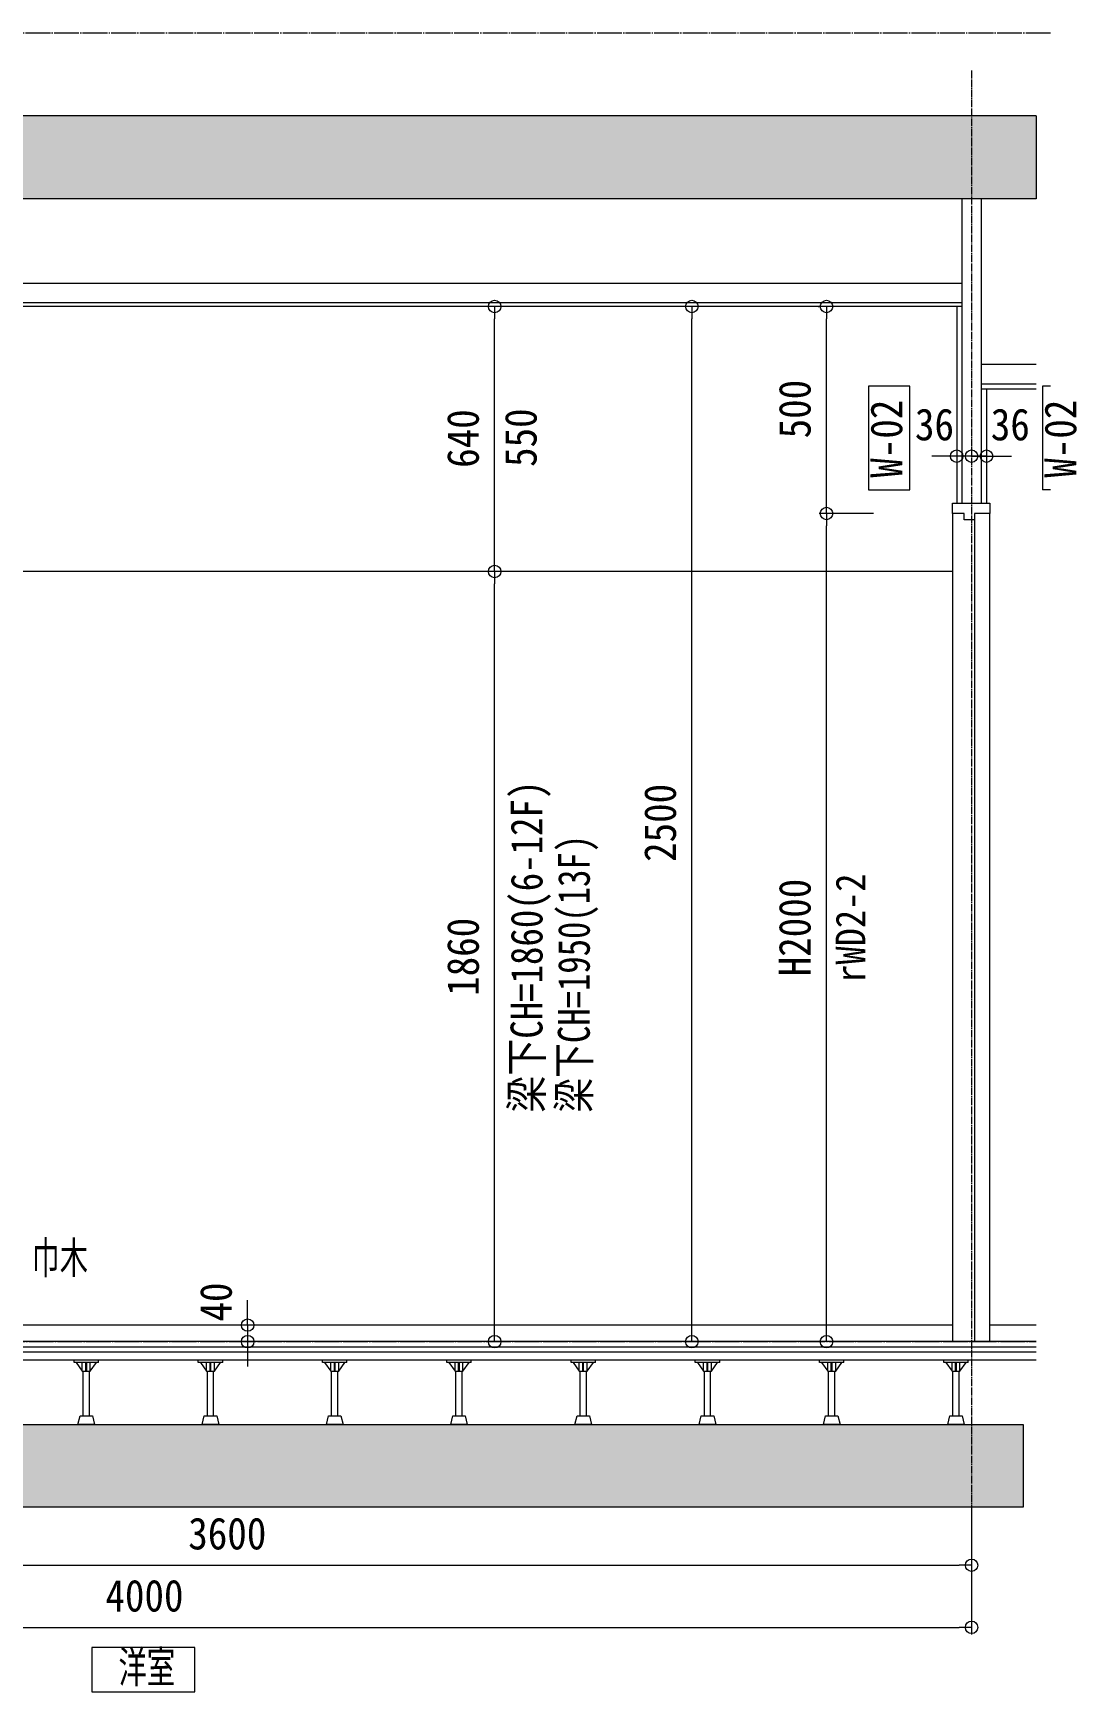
# Model space of a CAD drawing. Units: millimetres at full size, sheet at 1:30. Extents: x -17796 to 21385, y -23279 to 7734.
# Drawn here: x -578 to 1942, y -3709 to 296 of the extents above; entities that cross this region are included whole.
import ezdxf
from ezdxf.enums import TextEntityAlignment as Align

# ---------------------------------------------------------------- set-up
doc = ezdxf.new("R2010")
doc.units = ezdxf.units.MM
doc.header["$LTSCALE"] = 30
doc.linetypes.add('USER4', pattern=[0.78, 0.6, -0.06, 0.06, -0.06])
doc.linetypes.add('USER9', pattern=[2.3, 2, -0.1, 0.1, -0.1])
for name, color, linetype, lineweight in [('0-8_ﾄﾞｱR1', 6, 'Continuous', 18), ('0-B_0_6P', 54, 'USER4', 18), ('0-C_0_4P', 4, 'Continuous', 18), ('0-D_破線', 30, 'Continuous', 18), ('0-E_遮音材', 254, 'Continuous', 18), ('0-F_ｶｰﾃﾝﾚｰﾙ', 94, 'Continuous', 18), ('1-9_LAYER004', 6, 'Continuous', 18), ('1-F_衛生陶器・住設', 2, 'USER9', 18), ('2-2_', 7, 'Continuous', 18), ('2-A_', 6, 'Continuous', 18), ('2-D_', 5, 'Continuous', 18), ('3-B_仕上線（タイル・', 7, 'Continuous', 18), ('4-4_', 9, 'Continuous', 18), ('4-8_', 9, 'Continuous', 18), ('6-8_梁スリーブ', 7, 'Continuous', 18), ('7-4_ｶﾞｽ', 4, 'Continuous', 18), ('7-C_B2', 1, 'Continuous', 18)]:
    doc.layers.add(name, color=color, linetype=linetype, lineweight=lineweight)
doc.styles.add('ＭＳ ゴシック', font='')
doc.styles.get('ＭＳ ゴシック').set_extended_font_data('MS Gothic')

msp = doc.modelspace()

# ---------------------------------------------------------------- linework, layer by layer
at = {"layer": '0-8_ﾄﾞｱR1'}
msp.add_lwpolyline([(-187.6, -3602.57), (-436.18, -3602.57), (-436.18, -3709.24), (-187.6, -3709.24)], close=True, dxfattribs=at)
at = {"layer": '0-B_0_6P'}
msp.add_line((1688.11, 206.46), (1688.11, -3553.6), dxfattribs=at)
at = {"layer": '0-C_0_4P'}
for p, q in [((1664.61, -363.6), (-2164.39, -363.6)), ((1652.11, -363.6), (1652.11, -838.6)), ((1844.09, -563.6), (1711.61, -563.6)), ((1724.11, -563.6), (1724.11, -838.6)), ((1642.11, -1003.6), (-2151.89, -1003.6)), ((1642.11, -2823.6), (-1761.89, -2823.6)), ((1844.09, -2823.6), (1732.11, -2823.6)), ((1844.09, -2863.6), (-1761.89, -2863.6))]:
    msp.add_line(p, q, dxfattribs=at)
at = {"layer": '0-D_破線'}
for p, q in [((1664.61, -103.6), (1664.61, -838.6)), ((1711.61, -103.6), (1711.61, -838.6)), ((-2164.39, -307.1), (1664.61, -307.1)), ((-2164.39, -354.1), (1664.61, -354.1)), ((1844.09, -504.1), (1711.61, -504.1)), ((1844.09, -551.1), (1711.61, -551.1))]:
    msp.add_line(p, q, dxfattribs=at)
at = {"layer": '0-E_遮音材'}
for p, q in [((1844.09, 96.4), (1844.09, -103.6)), ((1812.76, -3063.6), (1812.76, -3263.6))]:
    msp.add_line(p, q, dxfattribs=at)
for points in [[(1844.09, -103.6), (-2750.06, 96.4), (1844.09, 96.4)], [(-2211.89, -103.6), (-2750.06, 96.4), (1844.09, -103.6)], [(-2211.89, -3263.6), (1812.76, -3063.6), (1812.76, -3263.6)], [(-2211.89, -3263.6), (-1826.89, -3063.6), (1812.76, -3063.6)]]:
    msp.add_solid(points, dxfattribs=at)
at = {"layer": '1-F_衛生陶器・住設'}
for p, q in [((1878.67, 296.4), (-7005.42, 296.4)), ((-7005.42, -2863.6), (1844.09, -2863.6))]:
    msp.add_line(p, q, dxfattribs=at)
at = {"layer": '2-2_', "color": 171}
for p, q in [((1652.11, -705.18), (1652.11, -707.68)), ((1688.11, -705.18), (1688.11, -707.68)), ((1688.11, -705.18), (1688.11, -707.68)), ((1724.11, -705.18), (1724.11, -707.68)), ((1622.11, -725.18), (1592.11, -725.18)), ((1658.11, -725.18), (1628.11, -725.18)), ((1688.11, -725.18), (1652.11, -725.18)), ((1724.11, -725.18), (1688.11, -725.18)), ((1718.11, -725.18), (1748.11, -725.18)), ((1754.11, -725.18), (1784.11, -725.18))]:
    msp.add_line(p, q, dxfattribs=at)
at = {"layer": '2-2_'}
for p, q in [((1652.11, -725.18), (1622.11, -725.18)), ((1688.11, -725.18), (1658.11, -725.18)), ((1688.11, -725.18), (1718.11, -725.18)), ((1724.11, -725.18), (1754.11, -725.18))]:
    msp.add_line(p, q, dxfattribs=at)
for centre in [(1652.11, -725.18), (1688.11, -725.18), (1688.11, -725.18), (1724.11, -725.18)]:
    msp.add_circle(centre, 15, dxfattribs=at)
at = {"layer": '2-A_'}
for p, q in [((1844.09, -2908.6), (-1826.89, -2908.6)), ((-479.09, -2913.6), (-479.09, -2908.6)), ((-420.09, -2913.6), (-479.09, -2913.6)), ((-459.09, -2934.6), (-459.09, -2913.6)), ((-450.59, -2934.6), (-450.59, -2913.6)), ((-448.59, -2934.6), (-448.59, -2913.6)), ((-440.09, -2934.6), (-440.09, -2913.6)), ((-179.09, -2913.6), (-179.09, -2908.6)), ((-120.09, -2913.6), (-179.09, -2913.6)), ((-159.09, -2934.6), (-159.09, -2913.6)), ((-150.59, -2934.6), (-150.59, -2913.6)), ((-148.59, -2934.6), (-148.59, -2913.6)), ((-140.09, -2934.6), (-140.09, -2913.6)), ((120.91, -2913.6), (120.91, -2908.6)), ((179.91, -2913.6), (120.91, -2913.6)), ((140.91, -2934.6), (140.91, -2913.6)), ((149.41, -2934.6), (149.41, -2913.6)), ((151.41, -2934.6), (151.41, -2913.6)), ((159.91, -2934.6), (159.91, -2913.6)), ((420.91, -2913.6), (420.91, -2908.6)), ((479.91, -2913.6), (420.91, -2913.6)), ((440.91, -2934.6), (440.91, -2913.6)), ((449.41, -2934.6), (449.41, -2913.6)), ((451.41, -2934.6), (451.41, -2913.6)), ((459.91, -2934.6), (459.91, -2913.6)), ((720.91, -2913.6), (720.91, -2908.6)), ((779.91, -2913.6), (720.91, -2913.6)), ((740.91, -2934.6), (740.91, -2913.6)), ((749.41, -2934.6), (749.41, -2913.6)), ((751.41, -2934.6), (751.41, -2913.6)), ((759.91, -2934.6), (759.91, -2913.6)), ((1020.91, -2913.6), (1020.91, -2908.6)), ((1079.91, -2913.6), (1020.91, -2913.6)), ((1040.91, -2934.6), (1040.91, -2913.6)), ((1049.41, -2934.6), (1049.41, -2913.6)), ((1051.41, -2934.6), (1051.41, -2913.6)), ((1059.91, -2934.6), (1059.91, -2913.6)), ((1320.91, -2913.6), (1320.91, -2908.6)), ((1379.91, -2913.6), (1320.91, -2913.6)), ((1340.91, -2934.6), (1340.91, -2913.6)), ((1349.41, -2934.6), (1349.41, -2913.6)), ((1351.41, -2934.6), (1351.41, -2913.6)), ((1359.91, -2934.6), (1359.91, -2913.6)), ((1620.91, -2913.6), (1620.91, -2908.6)), ((1679.91, -2913.6), (1620.91, -2913.6)), ((1640.91, -2934.6), (1640.91, -2913.6)), ((1649.41, -2934.6), (1649.41, -2913.6)), ((1651.41, -2934.6), (1651.41, -2913.6)), ((1659.91, -2934.6), (1659.91, -2913.6)), ((-457.09, -3042.6), (-457.09, -2934.6)), ((-442.09, -3042.6), (-442.09, -2934.6)), ((-157.09, -3042.6), (-157.09, -2934.6)), ((-142.09, -3042.6), (-142.09, -2934.6)), ((142.91, -3042.6), (142.91, -2934.6)), ((157.91, -3042.6), (157.91, -2934.6)), ((442.91, -3042.6), (442.91, -2934.6)), ((457.91, -3042.6), (457.91, -2934.6)), ((742.91, -3042.6), (742.91, -2934.6)), ((757.91, -3042.6), (757.91, -2934.6)), ((1042.91, -3042.6), (1042.91, -2934.6)), ((1057.91, -3042.6), (1057.91, -2934.6)), ((1342.91, -3042.6), (1342.91, -2934.6)), ((1357.91, -3042.6), (1357.91, -2934.6)), ((1642.91, -3042.6), (1642.91, -2934.6)), ((1657.91, -3042.6), (1657.91, -2934.6))]:
    msp.add_line(p, q, dxfattribs=at)
for points in [[(-420.09, -2913.6), (-420.09, -2908.6), (-479.09, -2908.6)], [(-120.09, -2913.6), (-120.09, -2908.6), (-179.09, -2908.6)], [(179.91, -2913.6), (179.91, -2908.6), (120.91, -2908.6)], [(479.91, -2913.6), (479.91, -2908.6), (420.91, -2908.6)], [(779.91, -2913.6), (779.91, -2908.6), (720.91, -2908.6)], [(1079.91, -2913.6), (1079.91, -2908.6), (1020.91, -2908.6)], [(1379.91, -2913.6), (1379.91, -2908.6), (1320.91, -2908.6)], [(1679.91, -2913.6), (1679.91, -2908.6), (1620.91, -2908.6)]]:
    msp.add_lwpolyline(points, dxfattribs=at)
for points in [[(-425.09, -2913.6), (-474.09, -2913.6), (-459.09, -2934.6), (-440.09, -2934.6)], [(-125.09, -2913.6), (-174.09, -2913.6), (-159.09, -2934.6), (-140.09, -2934.6)], [(174.91, -2913.6), (125.91, -2913.6), (140.91, -2934.6), (159.91, -2934.6)], [(474.91, -2913.6), (425.91, -2913.6), (440.91, -2934.6), (459.91, -2934.6)], [(774.91, -2913.6), (725.91, -2913.6), (740.91, -2934.6), (759.91, -2934.6)], [(1074.91, -2913.6), (1025.91, -2913.6), (1040.91, -2934.6), (1059.91, -2934.6)], [(1374.91, -2913.6), (1325.91, -2913.6), (1340.91, -2934.6), (1359.91, -2934.6)], [(1674.91, -2913.6), (1625.91, -2913.6), (1640.91, -2934.6), (1659.91, -2934.6)], [(-429.59, -3063.6), (-469.59, -3063.6), (-464.59, -3042.6), (-434.59, -3042.6)], [(-129.59, -3063.6), (-169.59, -3063.6), (-164.59, -3042.6), (-134.59, -3042.6)], [(170.41, -3063.6), (130.41, -3063.6), (135.41, -3042.6), (165.41, -3042.6)], [(470.41, -3063.6), (430.41, -3063.6), (435.41, -3042.6), (465.41, -3042.6)], [(770.41, -3063.6), (730.41, -3063.6), (735.41, -3042.6), (765.41, -3042.6)], [(1070.41, -3063.6), (1030.41, -3063.6), (1035.41, -3042.6), (1065.41, -3042.6)], [(1370.41, -3063.6), (1330.41, -3063.6), (1335.41, -3042.6), (1365.41, -3042.6)], [(1670.41, -3063.6), (1630.41, -3063.6), (1635.41, -3042.6), (1665.41, -3042.6)]]:
    msp.add_lwpolyline(points, close=True, dxfattribs=at)
at = {"layer": '2-D_', "color": 2}
for points in [[(1642.11, -838.6), (1732.11, -838.6), (1732.11, -863.6), (1695.11, -863.6), (1695.11, -878.6), (1670.11, -878.6), (1670.11, -863.6), (1642.11, -863.6)], [(1732.11, -863.6), (1695.11, -863.6), (1695.11, -2863.6), (1732.11, -2863.6)]]:
    msp.add_lwpolyline(points, close=True, dxfattribs=at)
at = {"layer": '3-B_仕上線（タイル・'}
for p, q in [((536.53, -363.6), (536.53, -393.6)), ((1012.59, -363.6), (1012.59, -393.6)), ((1337.66, -363.6), (1337.66, -393.6)), ((1337.66, -863.6), (1337.66, -833.6)), ((1337.66, -863.6), (1337.66, -893.6)), ((536.53, -1003.6), (536.53, -973.6)), ((536.53, -1003.6), (536.53, -1033.6)), ((-59.89, -2823.6), (-59.89, -2793.6)), ((536.53, -2863.6), (536.53, -2833.6)), ((1012.59, -2863.6), (1012.59, -2833.6)), ((1337.66, -2863.6), (1337.66, -2833.6)), ((-59.89, -2863.6), (-59.89, -2893.6)), ((1688.11, -3403.6), (1658.11, -3403.6)), ((1688.11, -3553.6), (1658.11, -3553.6))]:
    msp.add_line(p, q, dxfattribs=at)
at = {"layer": '3-B_仕上線（タイル・', "color": 6}
for p, q in [((536.53, -973.6), (536.53, -393.6)), ((606.53, -363.6), (554.03, -363.6)), ((1012.59, -2833.6), (1012.59, -393.6)), ((1032.59, -363.6), (1030.09, -363.6)), ((1317.66, -363.6), (1320.16, -363.6)), ((1337.66, -833.6), (1337.66, -393.6)), ((1451.13, -863.6), (1320.16, -863.6)), ((1451.13, -863.6), (1320.16, -863.6)), ((1337.66, -2833.6), (1337.66, -893.6)), ((536.53, -2833.6), (536.53, -1033.6)), ((606.53, -1003.6), (554.03, -1003.6)), ((606.53, -1003.6), (554.03, -1003.6)), ((-59.89, -2793.6), (-59.89, -2763.6)), ((-59.89, -2823.6), (-59.89, -2863.6)), ((-39.89, -2823.6), (-42.39, -2823.6)), ((-39.89, -2863.6), (-42.39, -2863.6)), ((606.53, -2863.6), (554.03, -2863.6)), ((1032.59, -2863.6), (1030.09, -2863.6)), ((1622.11, -2863.6), (1320.16, -2863.6)), ((-59.89, -2893.6), (-59.89, -2923.6)), ((1688.11, -3273.6), (1688.11, -3421.1)), ((-1881.89, -3403.6), (1658.11, -3403.6)), ((1688.11, -3423.6), (1688.11, -3571.1)), ((-2281.89, -3553.6), (1658.11, -3553.6))]:
    msp.add_line(p, q, dxfattribs=at)
at = {"layer": '3-B_仕上線（タイル・'}
for centre in [(536.53, -363.6), (1012.59, -363.6), (1337.66, -363.6), (1337.66, -863.6), (1337.66, -863.6), (536.53, -1003.6), (536.53, -1003.6), (-59.89, -2823.6), (-59.89, -2863.6), (536.53, -2863.6), (1012.59, -2863.6), (1337.66, -2863.6), (1688.11, -3403.6), (1688.11, -3553.6)]:
    msp.add_circle(centre, 15, dxfattribs=at)
at = {"layer": '4-4_', "color": 2}
msp.add_line((1878.67, -806.16), (1859.22, -806.16), dxfattribs=at)
msp.add_lwpolyline([(1539, -806.16), (1539, -556.16), (1439, -556.16), (1439, -806.16)], close=True, dxfattribs=at)
msp.add_lwpolyline([(1878.67, -556.16), (1859.22, -556.16), (1859.22, -806.16)], dxfattribs=at)
at = {"layer": '6-8_梁スリーブ'}
for p, q in [((1844.09, 96.4), (-2750.06, 96.4)), ((-1826.89, -3063.6), (1812.76, -3063.6)), ((1812.76, -3263.6), (-2211.89, -3263.6))]:
    msp.add_line(p, q, dxfattribs=at)
msp.add_lwpolyline([(1844.09, -103.6), (-2211.89, -103.6), (-2211.89, -118.6), (-2750.06, -118.6)], dxfattribs=at)
at = {"layer": '7-4_ｶﾞｽ'}
msp.add_line((1642.11, -863.6), (1642.11, -2863.6), dxfattribs=at)
at = {"layer": '7-C_B2'}
for p, q in [((1844.09, -2876.6), (-1826.89, -2876.6)), ((1844.09, -2888.6), (-1826.89, -2888.6))]:
    msp.add_line(p, q, dxfattribs=at)

# ---------------------------------------------------------------- texts
at = {"layer": '0-8_ﾄﾞｱR1', "style": 'ＭＳ ゴシック', "width": 0.65}
msp.add_text('洋室', height=76.97, dxfattribs=at).set_placement((-371.62, -3710.71), align=Align.BOTTOM_LEFT)
at = {"layer": '0-F_ｶｰﾃﾝﾚｰﾙ', "style": 'ＭＳ ゴシック', "width": 0.65}
msp.add_text('巾木', height=76.98, dxfattribs=at).set_placement((-581.82, -2722.52), align=Align.BOTTOM_LEFT)
at = {"layer": '1-9_LAYER004', "style": 'ＭＳ ゴシック', "width": 0.9}
msp.add_text('rWD2-2', height=71.84, rotation=90, dxfattribs=at).set_placement((1453.15, -1996.94), align=Align.BOTTOM_LEFT)
at = {"layer": '2-2_', "color": 9, "style": 'ＭＳ ゴシック', "width": 0.9}
for p in [(1551.32, -709.98), (1734.45, -709.98)]:
    msp.add_text('36', height=76.98, dxfattribs=at).set_placement(p, align=Align.BOTTOM_LEFT)
at = {"layer": '3-B_仕上線（タイル・', "color": 9, "style": 'ＭＳ ゴシック', "width": 0.9}
for s, p in [('500', (1322.46, -682.17)), ('640', (521.33, -753.32)), ('2500', (997.39, -1705.03)), ('H2000', (1322.46, -1981.32)), ('1860', (521.33, -2028.46)), ('40', (-75.09, -2815))]:
    msp.add_text(s, height=76.98, rotation=90, dxfattribs=at).set_placement(p, align=Align.BOTTOM_LEFT)
for s, p in [('3600', (-203.32, -3388.41)), ('4000', (-403.32, -3538.41))]:
    msp.add_text(s, height=76.98, dxfattribs=at).set_placement(p, align=Align.BOTTOM_LEFT)
at = {"layer": '4-4_', "color": 2, "style": 'ＭＳ ゴシック', "width": 0.9}
for p in [(1543.8, -777.16), (1964.02, -777.16)]:
    msp.add_text('W-02', height=76.97, rotation=90, dxfattribs=at).set_placement(p, align=Align.BOTTOM_LEFT)
at = {"layer": '4-8_', "style": 'ＭＳ ゴシック'}
for s, height, width, p in [('550', 76.98, 0.9, (660.94, -751.19)), ('梁下CH=1860(6-12F)', 76.97, 0.85, (675.05, -2310.47)), ('梁下CH=1950(13F)', 76.97, 0.8, (789.25, -2310.47))]:
    msp.add_text(s, height=height, rotation=90, dxfattribs=dict(at, width=width)).set_placement(p, align=Align.BOTTOM_LEFT)

doc.saveas('drawing.dxf')
